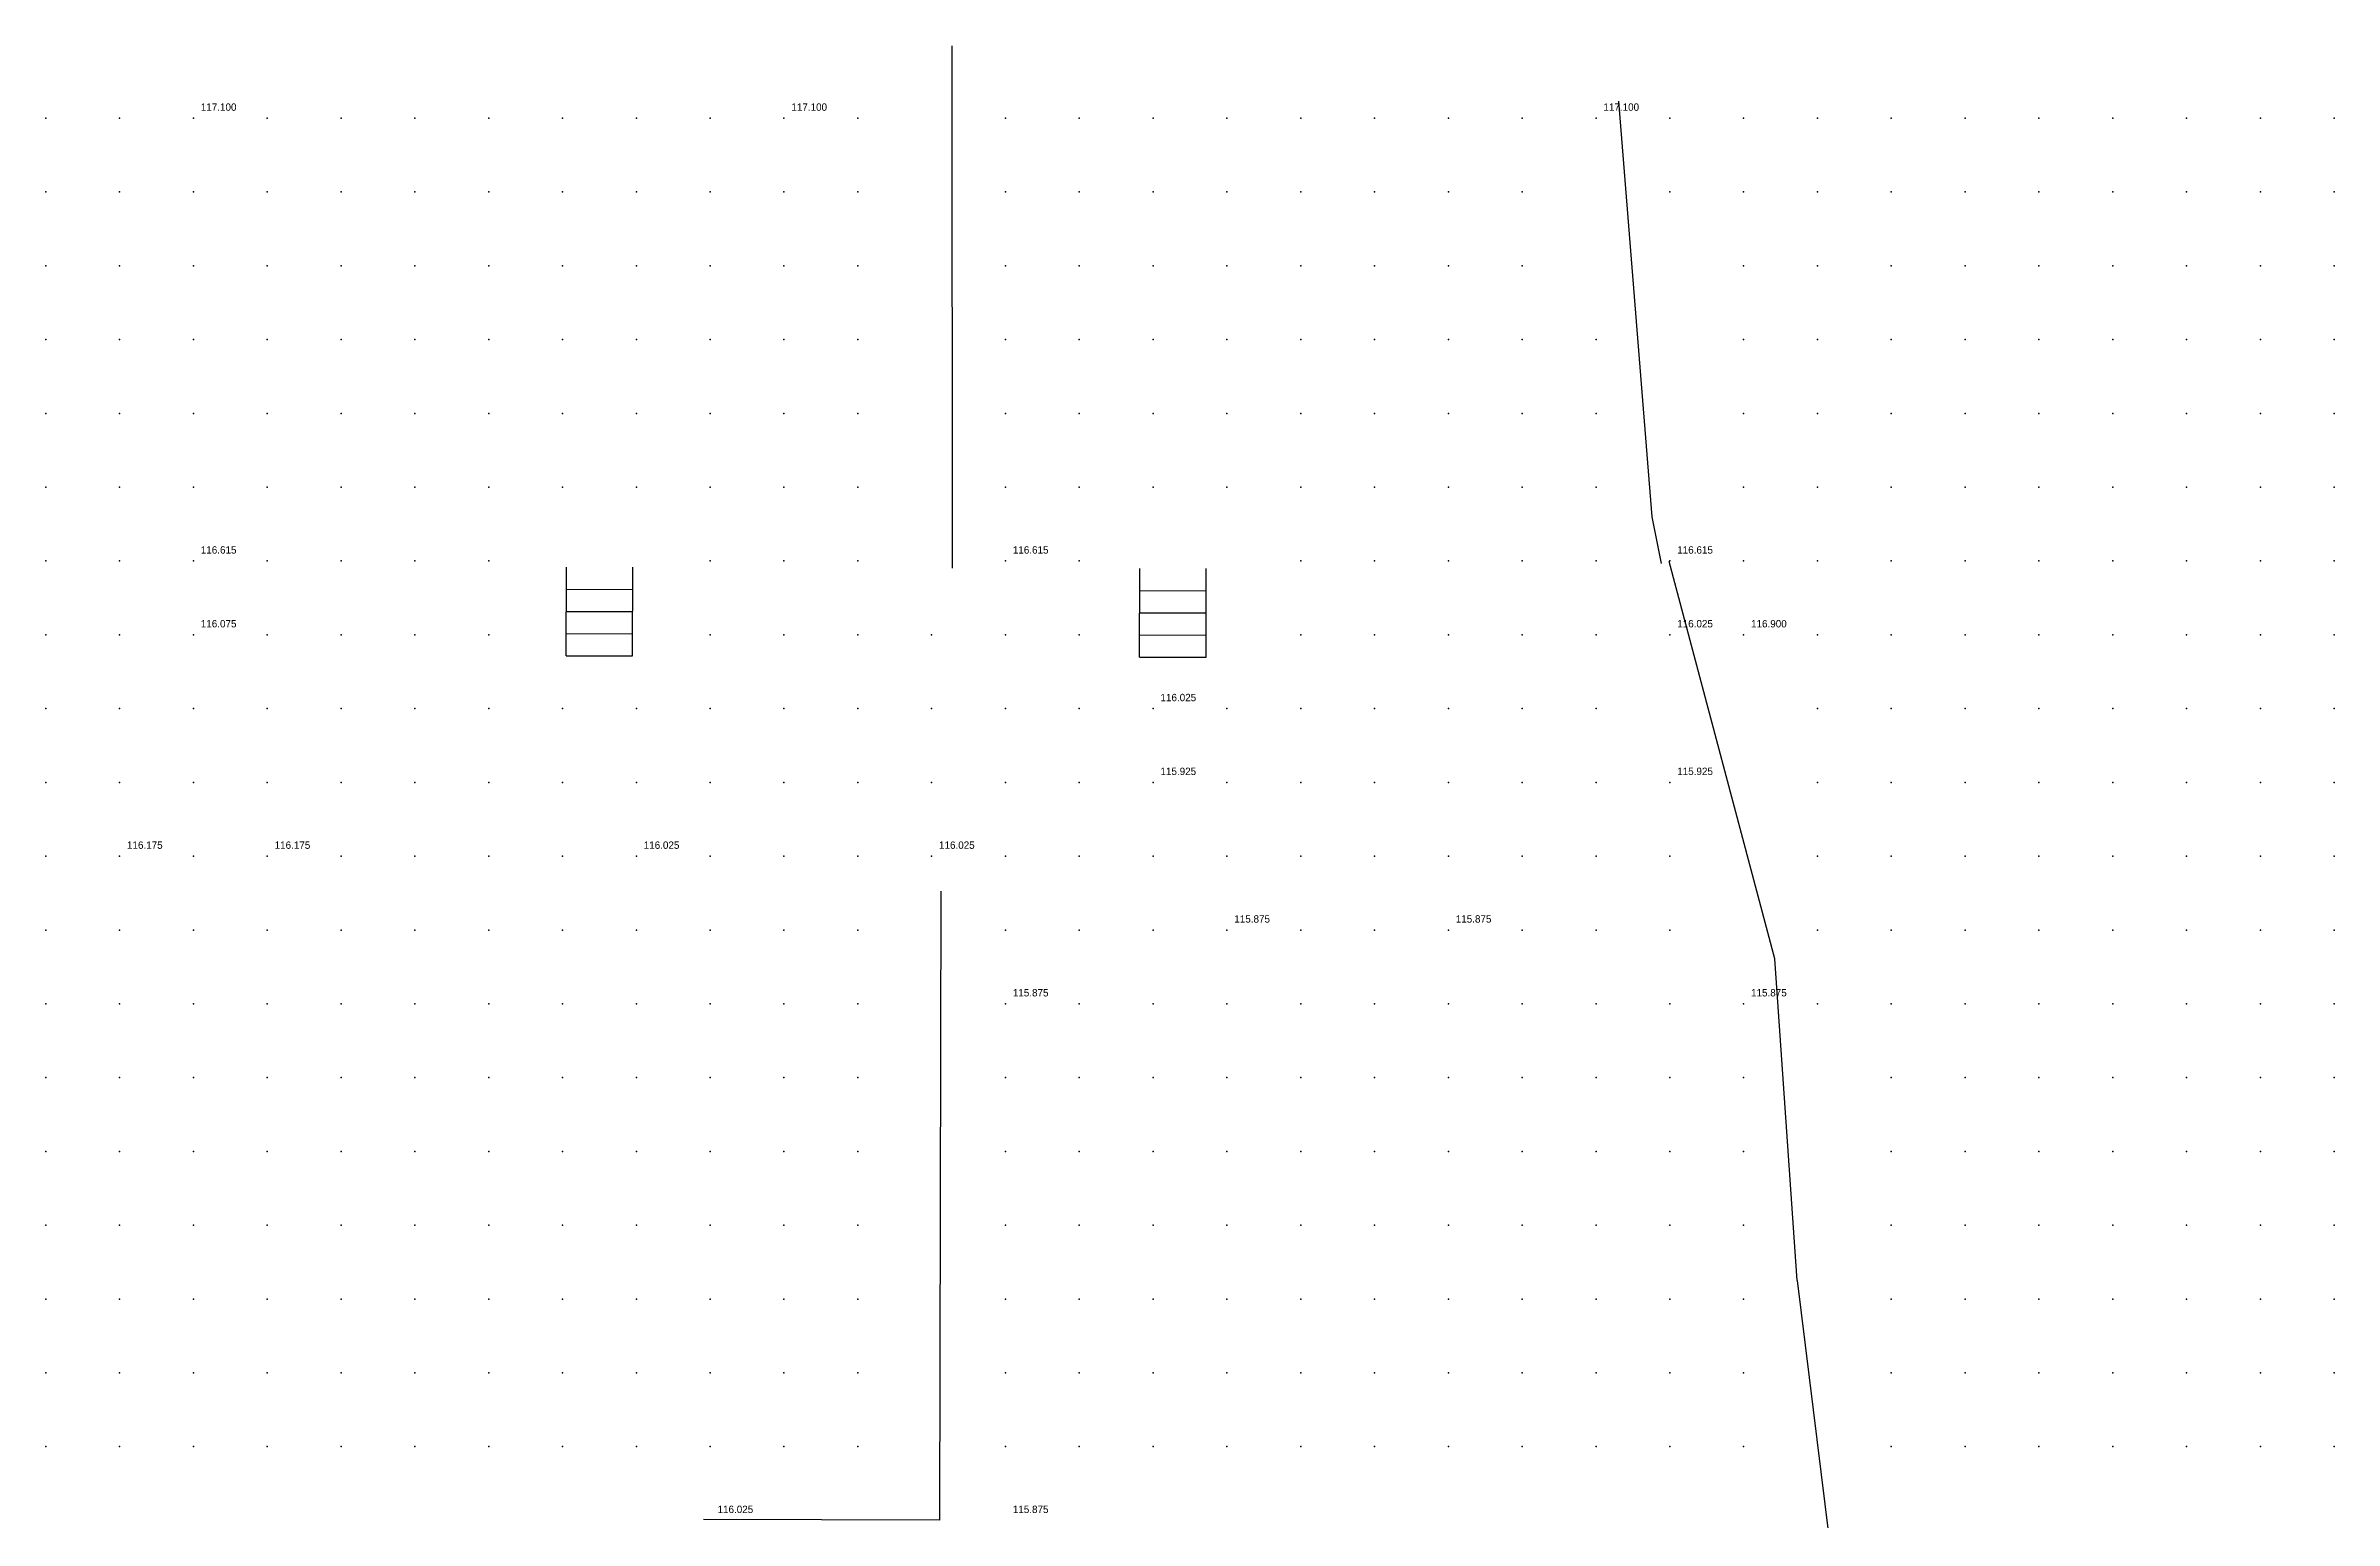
# Model space of a CAD drawing. Header units: metres. Extents: x 287878 to 288137, y 62805 to 63074.
# Drawn here: x 288105 to 288136, y 62902 to 62921.98 of the extents above; entities that cross this region are included whole.
import ezdxf

# ---------------------------------------------------------------- set-up
doc = ezdxf.new("R2010")
doc.units = ezdxf.units.M
for name, color, linetype in [('BARRIERS', 1, 'Continuous'), ('SURVEY_INTERP', 8, 'Continuous'), ('SURVEY_REAL', 3, 'Continuous')]:
    doc.layers.add(name, color=color, linetype=linetype)

msp = doc.modelspace()

# ---------------------------------------------------------------- linework, layer by layer
at = {"layer": 'BARRIERS'}
for p, q in [((288117.272, 62921.981), (288117.278, 62914.905)), ((288126.762, 62915.599), (288126.311, 62921.229)), ((288126.887, 62914.964), (288126.762, 62915.599)), ((288112.049, 62913.717), (288112.052, 62914.917)), ((288112.949, 62913.715), (288112.952, 62914.915)), ((288119.817, 62913.699), (288119.819, 62914.899)), ((288120.717, 62913.697), (288120.719, 62914.897)), ((288128.422, 62909.611), (288126.991, 62914.994)), ((288112.051, 62914.617), (288112.951, 62914.615)), ((288119.819, 62914.599), (288120.719, 62914.597)), ((288112.05, 62914.317), (288112.95, 62914.315)), ((288119.818, 62914.299), (288120.718, 62914.297)), ((288112.05, 62914.017), (288112.95, 62914.015)), ((288119.817, 62913.999), (288120.717, 62913.997)), ((288112.049, 62913.717), (288112.949, 62913.715)), ((288119.817, 62913.699), (288120.717, 62913.697)), ((288117.126, 62910.528), (288117.106, 62902.005)), ((288128.724, 62905.25), (288128.422, 62909.611)), ((288128.724, 62905.25), (288129.957, 62895.266)), ((288117.106, 62902.005), (288113.912, 62902.012))]:
    msp.add_line(p, q, dxfattribs=at)
at = {"layer": 'SURVEY_INTERP'}
for p in [(288105, 62921, 117.409), (288106, 62921, 117.253), (288108, 62921, 117.201), (288109, 62921, 117.249), (288110, 62921, 117.243), (288111, 62921, 117.219), (288112, 62921, 117.183), (288113, 62921, 117.153), (288114, 62921, 117.144), (288116, 62921, 117.141), (288118, 62921, 117.13), (288119, 62921, 117.134), (288120, 62921, 117.14), (288121, 62921, 117.144), (288122, 62921, 117.154), (288123, 62921, 117.176), (288124, 62921, 117.218), (288125, 62921, 117.282), (288127, 62921, 117.333), (288128, 62921, 117.285), (288129, 62921, 117.215), (288130, 62921, 117.16), (288131, 62921, 117.119), (288132, 62921, 117.088), (288133, 62921, 117.063), (288134, 62921, 117.042), (288135, 62921, 117.025), (288136, 62921, 117.01), (288105, 62920, 117.314), (288106, 62920, 117.232), (288107, 62920, 117.174), (288108, 62920, 117.183), (288109, 62920, 117.189), (288110, 62920, 117.181), (288111, 62920, 117.168), (288112, 62920, 117.153), (288113, 62920, 117.14), (288114, 62920, 117.127), (288115, 62920, 117.115), (288116, 62920, 117.112), (288118, 62920, 117.093), (288119, 62920, 117.082), (288120, 62920, 117.073), (288121, 62920, 117.07), (288122, 62920, 117.077), (288123, 62920, 117.096), (288124, 62920, 117.13), (288125, 62920, 117.174), (288127, 62920, 117.211), (288128, 62920, 117.18), (288129, 62920, 117.134), (288130, 62920, 117.092), (288131, 62920, 117.059), (288132, 62920, 117.034), (288133, 62920, 117.014), (288134, 62920, 116.997), (288135, 62920, 116.983), (288136, 62920, 116.97), (288105, 62919, 117.215), (288106, 62919, 117.17), (288107, 62919, 117.14), (288108, 62919, 117.123), (288109, 62919, 117.113), (288110, 62919, 117.107), (288111, 62919, 117.101), (288112, 62919, 117.095), (288113, 62919, 117.088), (288114, 62919, 117.079), (288115, 62919, 117.068), (288116, 62919, 117.052), (288118, 62919, 117.012), (288119, 62919, 116.996), (288120, 62919, 116.985), (288121, 62919, 116.982), (288122, 62919, 116.988), (288123, 62919, 117.004), (288124, 62919, 117.028), (288125, 62919, 117.056), (288128, 62919, 117.065), (288129, 62919, 117.04), (288130, 62919, 117.015), (288131, 62919, 116.994), (288132, 62919, 116.976), (288133, 62919, 116.962), (288134, 62919, 116.95), (288135, 62919, 116.939), (288136, 62919, 116.929), (288105, 62918, 117.093), (288106, 62918, 117.05), (288107, 62918, 117.022), (288108, 62918, 117.012), (288109, 62918, 117.014), (288110, 62918, 117.019), (288111, 62918, 117.022), (288112, 62918, 117.02), (288113, 62918, 117.015), (288114, 62918, 117.005), (288115, 62918, 116.987), (288116, 62918, 116.962), (288118, 62918, 116.906), (288119, 62918, 116.888), (288120, 62918, 116.88), (288121, 62918, 116.88), (288122, 62918, 116.887), (288123, 62918, 116.902), (288124, 62918, 116.921), (288125, 62918, 116.94), (288126, 62918, 116.953), (288128, 62918, 116.954), (288129, 62918, 116.945), (288130, 62918, 116.935), (288131, 62918, 116.925), (288132, 62918, 116.916), (288133, 62918, 116.908), (288134, 62918, 116.901), (288135, 62918, 116.894), (288136, 62918, 116.887), (288105, 62917, 116.955), (288106, 62917, 116.895), (288107, 62917, 116.859), (288108, 62917, 116.867), (288109, 62917, 116.895), (288110, 62917, 116.919), (288111, 62917, 116.933), (288112, 62917, 116.936), (288113, 62917, 116.931), (288114, 62917, 116.918), (288115, 62917, 116.895), (288116, 62917, 116.859), (288118, 62917, 116.78), (288119, 62917, 116.765), (288120, 62917, 116.761), (288121, 62917, 116.765), (288122, 62917, 116.777), (288123, 62917, 116.794), (288124, 62917, 116.813), (288125, 62917, 116.829), (288126, 62917, 116.842), (288128, 62917, 116.856), (288129, 62917, 116.859), (288130, 62917, 116.859), (288131, 62917, 116.858), (288132, 62917, 116.857), (288133, 62917, 116.855), (288134, 62917, 116.853), (288135, 62917, 116.849), (288136, 62917, 116.846), (288105, 62916, 116.815), (288106, 62916, 116.721), (288107, 62916, 116.67), (288108, 62916, 116.704), (288109, 62916, 116.77), (288110, 62916, 116.818), (288111, 62916, 116.842), (288112, 62916, 116.848), (288113, 62916, 116.843), (288114, 62916, 116.828), (288115, 62916, 116.802), (288116, 62916, 116.759), (288118, 62916, 116.655), (288119, 62916, 116.646), (288120, 62916, 116.634), (288121, 62916, 116.636), (288122, 62916, 116.657), (288123, 62916, 116.682), (288124, 62916, 116.706), (288125, 62916, 116.725), (288126, 62916, 116.744), (288128, 62916, 116.788), (288129, 62916, 116.794), (288130, 62916, 116.794), (288131, 62916, 116.797), (288132, 62916, 116.801), (288133, 62916, 116.803), (288134, 62916, 116.805), (288135, 62916, 116.805), (288136, 62916, 116.804), (288105, 62915, 116.695), (288106, 62915, 116.576), (288108, 62915, 116.566), (288109, 62915, 116.658), (288110, 62915, 116.724), (288111, 62915, 116.752), (288114, 62915, 116.738), (288115, 62915, 116.714), (288116, 62915, 116.676), (288119, 62915, 116.56), (288122, 62915, 116.527), (288123, 62915, 116.569), (288124, 62915, 116.6), (288125, 62915, 116.623), (288126, 62915, 116.657), (288128, 62915, 116.799), (288129, 62915, 116.774), (288130, 62915, 116.746), (288131, 62915, 116.742), (288132, 62915, 116.747), (288133, 62915, 116.754), (288134, 62915, 116.759), (288135, 62915, 116.762), (288136, 62915, 116.763), (288105, 62914, 116.609), (288106, 62914, 116.423), (288108, 62914, 116.413), (288109, 62914, 116.574), (288110, 62914, 116.643), (288111, 62914, 116.666), (288114, 62914, 116.64), (288115, 62914, 116.629), (288116, 62914, 116.602), (288117, 62914, 116.567), (288118, 62914, 116.529), (288119, 62914, 116.385), (288122, 62914, 116.395), (288123, 62914, 116.459), (288124, 62914, 116.495), (288125, 62914, 116.513), (288126, 62914, 116.542), (288129, 62914, 116.772), (288130, 62914, 116.699), (288131, 62914, 116.69), (288132, 62914, 116.697), (288133, 62914, 116.706), (288134, 62914, 116.714), (288135, 62914, 116.719), (288136, 62914, 116.723), (288105, 62913, 116.553), (288106, 62913, 116.442), (288107, 62913, 116.355), (288108, 62913, 116.429), (288109, 62913, 116.516), (288110, 62913, 116.571), (288111, 62913, 116.578), (288112, 62913, 116.541), (288113, 62913, 116.507), (288114, 62913, 116.52), (288115, 62913, 116.538), (288116, 62913, 116.524), (288117, 62913, 116.476), (288118, 62913, 116.379), (288119, 62913, 116.192), (288121, 62913, 116.155), (288122, 62913, 116.286), (288123, 62913, 116.357), (288124, 62913, 116.388), (288125, 62913, 116.389), (288126, 62913, 116.333), (288129, 62913, 116.629), (288130, 62913, 116.622), (288131, 62913, 116.633), (288132, 62913, 116.648), (288133, 62913, 116.661), (288134, 62913, 116.671), (288135, 62913, 116.678), (288136, 62913, 116.684), (288105, 62912, 116.463), (288106, 62912, 116.364), (288107, 62912, 116.372), (288108, 62912, 116.353), (288109, 62912, 116.43), (288110, 62912, 116.504), (288111, 62912, 116.492), (288112, 62912, 116.378), (288113, 62912, 116.265), (288114, 62912, 116.358), (288115, 62912, 116.445), (288116, 62912, 116.447), (288117, 62912, 116.394), (288118, 62912, 116.295), (288119, 62912, 116.127), (288121, 62912, 116.098), (288122, 62912, 116.208), (288123, 62912, 116.257), (288124, 62912, 116.269), (288125, 62912, 116.275), (288126, 62912, 116.158), (288129, 62912, 116.457), (288130, 62912, 116.539), (288131, 62912, 116.577), (288132, 62912, 116.6), (288133, 62912, 116.617), (288134, 62912, 116.629), (288135, 62912, 116.638), (288136, 62912, 116.645), (288105, 62911, 116.374), (288107, 62911, 116.3), (288109, 62911, 116.347), (288110, 62911, 116.46), (288111, 62911, 116.437), (288112, 62911, 116.253), (288114, 62911, 116.236), (288115, 62911, 116.379), (288116, 62911, 116.379), (288118, 62911, 116.236), (288119, 62911, 116.151), (288120, 62911, 116.069), (288121, 62911, 116.054), (288122, 62911, 116.124), (288123, 62911, 116.138), (288124, 62911, 116.079), (288125, 62911, 116.162), (288126, 62911, 116.19), (288127, 62911, 116.136), (288129, 62911, 116.402), (288130, 62911, 116.485), (288131, 62911, 116.53), (288132, 62911, 116.557), (288133, 62911, 116.576), (288134, 62911, 116.59), (288135, 62911, 116.6), (288136, 62911, 116.607), (288105, 62910, 116.436), (288106, 62910, 116.348), (288107, 62910, 116.362), (288108, 62910, 116.335), (288109, 62910, 116.4), (288110, 62910, 116.457), (288111, 62910, 116.436), (288112, 62910, 116.329), (288113, 62910, 116.228), (288114, 62910, 116.301), (288115, 62910, 116.357), (288116, 62910, 116.317), (288118, 62910, 116.087), (288119, 62910, 116.12), (288120, 62910, 116.055), (288122, 62910, 116.05), (288123, 62910, 116.05), (288125, 62910, 116.067), (288126, 62910, 116.219), (288127, 62910, 116.27), (288129, 62910, 116.399), (288130, 62910, 116.455), (288131, 62910, 116.493), (288132, 62910, 116.519), (288133, 62910, 116.538), (288134, 62910, 116.551), (288135, 62910, 116.562), (288136, 62910, 116.57), (288105, 62909, 116.506), (288106, 62909, 116.467), (288107, 62909, 116.451), (288108, 62909, 116.446), (288109, 62909, 116.459), (288110, 62909, 116.469), (288111, 62909, 116.452), (288112, 62909, 116.41), (288113, 62909, 116.373), (288114, 62909, 116.369), (288115, 62909, 116.353), (288116, 62909, 116.278), (288119, 62909, 116.058), (288120, 62909, 116.106), (288121, 62909, 116.052), (288122, 62909, 116.108), (288123, 62909, 116.111), (288124, 62909, 116.053), (288125, 62909, 116.138), (288126, 62909, 116.245), (288127, 62909, 116.307), (288129, 62909, 116.395), (288130, 62909, 116.432), (288131, 62909, 116.461), (288132, 62909, 116.483), (288133, 62909, 116.5), (288134, 62909, 116.514), (288135, 62909, 116.525), (288136, 62909, 116.534), (288105, 62908, 116.532), (288106, 62908, 116.509), (288107, 62908, 116.493), (288108, 62908, 116.483), (288109, 62908, 116.479), (288110, 62908, 116.472), (288111, 62908, 116.457), (288112, 62908, 116.433), (288113, 62908, 116.409), (288114, 62908, 116.386), (288115, 62908, 116.352), (288116, 62908, 116.284), (288118, 62908, 116.067), (288119, 62908, 116.129), (288120, 62908, 116.174), (288121, 62908, 116.177), (288122, 62908, 116.188), (288123, 62908, 116.193), (288124, 62908, 116.194), (288125, 62908, 116.227), (288126, 62908, 116.276), (288127, 62908, 116.317), (288128, 62908, 116.351), (288130, 62908, 116.407), (288131, 62908, 116.429), (288132, 62908, 116.448), (288133, 62908, 116.463), (288134, 62908, 116.477), (288135, 62908, 116.488), (288136, 62908, 116.498), (288105, 62907, 116.529), (288106, 62907, 116.511), (288107, 62907, 116.496), (288108, 62907, 116.483), (288109, 62907, 116.472), (288110, 62907, 116.46), (288111, 62907, 116.445), (288112, 62907, 116.426), (288113, 62907, 116.404), (288114, 62907, 116.379), (288115, 62907, 116.346), (288116, 62907, 116.301), (288118, 62907, 116.208), (288119, 62907, 116.209), (288120, 62907, 116.22), (288121, 62907, 116.226), (288122, 62907, 116.232), (288123, 62907, 116.238), (288124, 62907, 116.246), (288125, 62907, 116.264), (288126, 62907, 116.288), (288127, 62907, 116.313), (288128, 62907, 116.335), (288130, 62907, 116.376), (288131, 62907, 116.394), (288132, 62907, 116.411), (288133, 62907, 116.426), (288134, 62907, 116.439), (288135, 62907, 116.451), (288136, 62907, 116.461), (288105, 62906, 116.507), (288106, 62906, 116.491), (288107, 62906, 116.476), (288108, 62906, 116.462), (288109, 62906, 116.448), (288110, 62906, 116.434), (288111, 62906, 116.419), (288112, 62906, 116.401), (288113, 62906, 116.382), (288114, 62906, 116.358), (288115, 62906, 116.329), (288116, 62906, 116.295), (288118, 62906, 116.24), (288119, 62906, 116.231), (288120, 62906, 116.233), (288121, 62906, 116.237), (288122, 62906, 116.242), (288123, 62906, 116.247), (288124, 62906, 116.255), (288125, 62906, 116.265), (288126, 62906, 116.278), (288127, 62906, 116.292), (288128, 62906, 116.308), (288130, 62906, 116.34), (288131, 62906, 116.356), (288132, 62906, 116.372), (288133, 62906, 116.387), (288134, 62906, 116.402), (288135, 62906, 116.414), (288136, 62906, 116.425), (288105, 62905, 116.473), (288106, 62905, 116.457), (288107, 62905, 116.441), (288108, 62905, 116.426), (288109, 62905, 116.411), (288110, 62905, 116.397), (288111, 62905, 116.382), (288112, 62905, 116.366), (288113, 62905, 116.349), (288114, 62905, 116.326), (288115, 62905, 116.298), (288116, 62905, 116.265), (288118, 62905, 116.212), (288119, 62905, 116.207), (288120, 62905, 116.212), (288121, 62905, 116.22), (288122, 62905, 116.227), (288123, 62905, 116.232), (288124, 62905, 116.237), (288125, 62905, 116.243), (288126, 62905, 116.249), (288127, 62905, 116.257), (288128, 62905, 116.268), (288130, 62905, 116.296), (288131, 62905, 116.313), (288132, 62905, 116.331), (288133, 62905, 116.348), (288134, 62905, 116.363), (288135, 62905, 116.378), (288136, 62905, 116.39), (288105, 62904, 116.429), (288106, 62904, 116.412), (288107, 62904, 116.395), (288108, 62904, 116.38), (288109, 62904, 116.365), (288110, 62904, 116.351), (288111, 62904, 116.337), (288112, 62904, 116.323), (288113, 62904, 116.309), (288114, 62904, 116.288), (288115, 62904, 116.257), (288116, 62904, 116.213), (288118, 62904, 116.135), (288119, 62904, 116.142), (288120, 62904, 116.164), (288121, 62904, 116.182), (288122, 62904, 116.194), (288123, 62904, 116.2), (288124, 62904, 116.202), (288125, 62904, 116.202), (288126, 62904, 116.204), (288127, 62904, 116.208), (288128, 62904, 116.215), (288130, 62904, 116.247), (288131, 62904, 116.267), (288132, 62904, 116.288), (288133, 62904, 116.308), (288134, 62904, 116.326), (288135, 62904, 116.341), (288136, 62904, 116.355), (288105, 62903, 116.379), (288106, 62903, 116.36), (288107, 62903, 116.342), (288108, 62903, 116.326), (288109, 62903, 116.312), (288110, 62903, 116.299), (288111, 62903, 116.285), (288112, 62903, 116.273), (288113, 62903, 116.265), (288114, 62903, 116.249), (288115, 62903, 116.213), (288116, 62903, 116.151), (288118, 62903, 116.001), (288119, 62903, 116.046), (288120, 62903, 116.103), (288121, 62903, 116.134), (288122, 62903, 116.15), (288123, 62903, 116.156), (288124, 62903, 116.153), (288125, 62903, 116.147), (288126, 62903, 116.143), (288127, 62903, 116.142), (288128, 62903, 116.148), (288130, 62903, 116.193), (288131, 62903, 116.22), (288132, 62903, 116.246), (288133, 62903, 116.269), (288134, 62903, 116.289), (288135, 62903, 116.306), (288136, 62903, 116.32)]:
    msp.add_point(p, dxfattribs=at)
at = {"layer": 'SURVEY_REAL'}
for p in [(288107, 62921, 117.1), (288115, 62921, 117.1), (288126, 62921, 117.1), (288107, 62915, 116.615), (288118, 62915, 116.615), (288127, 62915, 116.615), (288107, 62914, 116.075), (288127, 62914, 116.025), (288128, 62914, 116.9), (288120, 62913, 116.025), (288120, 62912, 115.925), (288127, 62912, 115.925), (288106, 62911, 116.175), (288108, 62911, 116.175), (288113, 62911, 116.025), (288117, 62911, 116.025), (288121, 62910, 115.875), (288124, 62910, 115.875), (288118, 62909, 115.875), (288128, 62909, 115.875)]:
    msp.add_point(p, dxfattribs=at)

# ---------------------------------------------------------------- texts
for s, p in [('117.100', (288107.1, 62921.1, 117.1)), ('117.100', (288115.1, 62921.1, 117.1)), ('117.100', (288126.1, 62921.1, 117.1)), ('116.615', (288107.1, 62915.1, 116.615)), ('116.615', (288118.1, 62915.1, 116.615)), ('116.615', (288127.1, 62915.1, 116.615)), ('116.075', (288107.1, 62914.1, 116.075)), ('116.025', (288127.1, 62914.1, 116.025)), ('116.900', (288128.1, 62914.1, 116.9)), ('116.025', (288120.1, 62913.1, 116.025)), ('115.925', (288120.1, 62912.1, 115.925)), ('115.925', (288127.1, 62912.1, 115.925)), ('116.175', (288106.1, 62911.1, 116.175)), ('116.175', (288108.1, 62911.1, 116.175)), ('116.025', (288113.1, 62911.1, 116.025)), ('116.025', (288117.1, 62911.1, 116.025)), ('115.875', (288121.1, 62910.1, 115.875)), ('115.875', (288124.1, 62910.1, 115.875)), ('115.875', (288118.1, 62909.1, 115.875)), ('115.875', (288128.1, 62909.1, 115.875)), ('116.025', (288114.1, 62902.1, 116.025)), ('115.875', (288118.1, 62902.1, 115.875))]:
    msp.add_text(s, height=0.1, dxfattribs=at).set_placement(p)

doc.saveas('drawing.dxf')
